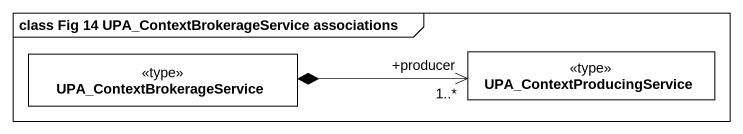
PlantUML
@startuml
mainframe class Fig 14 UPA_ContextBrokerageService associations
hide circle
hide empty members
class UPA_ContextBrokerageService <<type>>
class UPA_ContextProducingService <<type>>
UPA_ContextProducingService "+producer\n1..*" <-left-* UPA_ContextBrokerageService
@enduml
